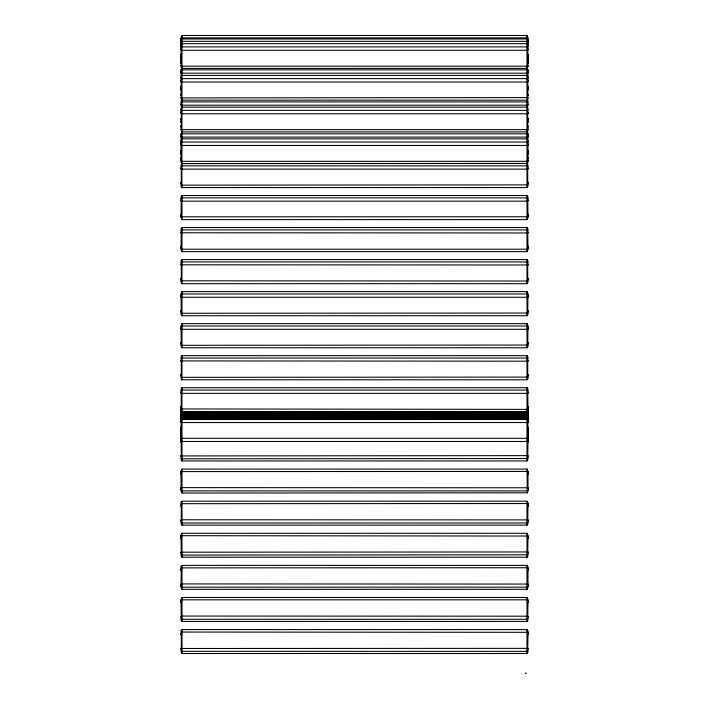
<?xml version="1.0" encoding="UTF-8"?>
<svg xmlns="http://www.w3.org/2000/svg" width="709" height="709" viewBox="0 0 709 709"><rect width="100%" height="100%" fill="white"/><g stroke="black" fill="none" stroke-linecap="round" stroke-linejoin="round"><path stroke-width="1.06" d="M181.07 44.321C182.346 45.447 180.077 43.435 181.3 42.221M181.07 41.716L181.3 39.846M181.185 40.945L181.3 38.729M527.7 67.559L527.966 38.135L527.009 35.485L181.956 35.485L181.034 38.135L181.3 67.559M527.7 70.758L527.966 72.805L527.009 73.169L181.991 73.169L181.034 72.805L181.3 70.758M181.07 70.253L181.858 67.541L181.025 70.271L181.3 99.304M527.7 102.787L527.966 104.835L527.009 105.198L181.991 105.198L181.034 104.835L181.3 102.787M181.327 99.375L181.3 131.041M527.7 134.692L527.966 136.74L527.009 137.103L181.991 137.103L181.034 136.74L181.3 134.692M181.185 134.081L181.858 131.475L181.034 134.098L181.025 160.757L181.991 161.333L527.15 161.324L527.975 160.757L527.966 134.098L527.416 131.723L527.93 134.187M527.7 166.73L527.966 168.769L527.009 169.132L181.991 169.132L181.034 168.769L181.3 166.73M527.7 198.759L527.966 200.807L527.009 201.17L181.991 201.17L181.034 200.807L181.3 198.759M181.3 196.384L181.034 216.972L181.956 219.622L527.009 219.622L527.966 216.972L527.7 196.384M181.3 228.422L181.034 249.001L181.956 251.651L527.009 251.651L527.966 249.001L527.7 228.422M527.009 233.199L527.868 232.969L181.025 232.774L181.991 229.92L527.009 229.92L527.966 232.836M527.009 265.228L527.877 264.989L181.025 264.812L181.991 261.949L527.009 261.949L527.966 264.874M181.3 260.451L181.3 282.811M527.7 294.855L527.966 296.903L527.009 297.266L181.991 297.266L181.034 296.903L181.3 294.855M527.7 314.84L527.966 294.262L527.009 291.612L181.956 291.612L181.034 294.262L181.3 314.84M527.7 326.884L527.966 328.932L527.009 329.295L181.991 329.295L181.034 328.932L181.3 326.884M527.7 346.878L527.966 326.291L527.009 323.641L181.956 323.641L181.034 326.291L181.3 346.878M527.7 361.2L181.025 360.908L181.991 358.045L527.009 358.045L527.93 361.023M181.3 356.547L181.3 378.907M527.7 390.951L527.966 392.999L527.009 393.362L181.991 393.362L181.034 392.999L181.3 390.951M527.044 422.458L527.638 422.529L181.991 422.555C180.042 422.52 180.884 417.893 181.991 416.812L527.009 416.812L527.895 418.567L527.833 422.493M181.3 418.381L181.07 418.984L181.991 416.13L527.009 416.13L527.975 419.01L527.7 418.381M181.185 418.399L181.3 416.325M181.185 417.583L181.3 415.642M181.185 417.025L181.3 414.96M181.185 416.21L181.3 414.278M181.185 415.66L181.991 412.709L527.009 412.709C528.746 413.639 527.824 420.907 527.7 416.325M181.185 414.845L181.991 412.026L527.009 412.026L527.975 414.916L527.7 414.278M181.025 414.224L181.85 411.371L181.185 414.295M181.185 413.48L181.3 411.539M181.185 412.93L181.3 388.585M181.185 412.115L181.3 410.174M181.185 411.557L181.025 408.951L527.15 409.377L527.975 408.951L527.7 388.585M181.105 442.186L181.149 440.626M181.096 474.259L181.149 472.726M181.105 506.368L181.149 504.817M181.096 538.45L181.149 536.908M181.096 570.541L181.149 569.008M181.185 602.712L181.149 601.099M181.079 634.715L181.149 633.19M527.975 60.327L527.851 61.621M527.93 57.73L527.851 59.246M527.966 56.791L527.851 58.129M527.966 54.301L527.851 55.754M527.966 88.82L527.851 90.158M527.966 86.33L527.868 87.694M527.93 70.253L527.141 67.541L527.975 70.271L527.7 99.304M527.673 99.375L527.7 131.041M527.966 120.849L527.851 122.196M527.966 118.359L527.851 119.821M527.009 161.333L527.975 160.757L527.7 162.724M527.966 152.754L527.851 154.092M527.966 150.264L527.851 151.726M527.93 182.24L527.851 183.755M527.93 214.269L527.851 215.793M527.93 246.307L527.851 247.822M527.7 282.811L527.7 260.451M527.851 279.851L527.93 278.336M527.966 310.427L527.868 311.792M527.966 342.456L527.868 343.83M527.7 378.907L527.7 356.547M527.966 374.494L527.851 375.947M527.93 406.461L527.851 407.985M527.851 428.396L527.93 426.951L527.851 439.341M527.975 455.922L527.381 458.563L527.868 455.754M527.868 487.845L527.7 490.008M527.921 519.989L527.7 522.099M527.975 552.205L527.416 554.801L527.921 552.081M527.851 584.11L527.7 586.29M527.921 616.272L527.7 618.381M527.017 648.239L527.975 648.487L527.009 651.349L181.991 651.349L181.025 648.487L527.921 648.363M181.947 519.777L527.815 519.901M181.947 616.059L527.815 616.183M181.947 648.115L181.096 648.354M181.3 164.355L181.3 186.715M527.7 186.715L527.7 164.355M527.673 411.016L527.381 411.583L527.975 408.951L527.966 414.242L527.15 411.371L527.815 413.48M181.025 44.206L181.991 41.344L527.009 41.344L527.966 44.268M181.025 41.831L181.991 38.977L527.009 38.977L527.673 39.775M181.025 40.714L181.991 37.852L527.009 37.852L527.93 40.83M181.025 72.743L181.991 69.881L527.009 69.881L527.673 70.687M181.025 104.772L181.991 101.919L527.009 101.919L527.673 102.716M181.025 136.677L181.991 133.824L527.009 133.824L527.673 134.621M181.025 168.715L181.991 165.853L527.009 165.853L527.673 166.65M181.025 200.744L181.991 197.882L527.009 197.882L527.975 200.744M181.025 232.774L181.956 229.938M181.025 264.812L181.858 261.976M181.025 296.841L181.991 293.978L527.009 293.978L527.673 294.784M181.025 328.87L181.991 326.016L527.009 326.016L527.673 326.814M181.025 360.908L181.858 358.072M181.025 392.937L181.991 390.074L527.009 390.074L527.673 390.881M181.025 412.86L181.646 410.165L181.327 410.786M181.025 412.177L181.265 410.289M181.025 411.495L181.149 409.394M181.034 419.001L181.991 416.13M181.025 418.328L181.991 415.439L527.009 415.439L527.673 416.254M181.034 417.628L181.991 414.756L527.009 414.756L527.673 415.571M181.025 416.963L181.991 414.074L527.009 414.074L527.673 414.88M181.034 416.263L181.991 413.391L527.009 413.391L527.673 414.198M181.025 415.598L181.991 412.709M181.034 414.898L181.991 412.026L181.991 460.956L527.009 460.947L527.673 460.141M181.034 413.524L181.85 410.688L181.353 411.397M181.025 422.431L181.3 420.428M181.185 421.687L181.3 419.746M181.185 421.128L181.3 419.063M181.185 420.313L181.149 418.966M181.185 419.763L181.991 416.812M181.025 442.035L181.185 440.484M181.025 474.126L181.185 472.575M181.025 506.217L181.185 504.666M181.025 538.317L181.185 536.766M181.025 570.408L181.185 568.857M181.025 602.499L181.185 600.948M181.025 634.59L181.185 633.048M527.975 54.354L527.815 55.905M527.975 60.221L527.815 61.772M527.975 57.854L527.815 59.396M527.975 56.729L527.815 58.271M527.975 65.618L527.15 68.401L527.673 67.63M527.975 86.392L527.815 87.934M527.975 88.758L527.815 90.309M527.975 97.355C527.505 98.932 527.115 100.492 527.975 102.3M527.975 120.796L527.815 122.338M527.975 118.421L527.815 119.972M527.975 129.073L527.009 131.909L181.991 131.909L181.025 129.073L181.991 129.65L527.009 129.65L527.975 129.073L527.009 129.65M527.975 152.692L527.815 154.243M527.975 150.326L527.815 151.868M527.975 160.757L527.221 163.531L527.673 164.284M527.975 182.355L527.815 183.906M527.975 214.393L527.815 215.935M527.975 246.422L527.815 247.964M527.975 278.451L527.815 280.002M527.975 310.489L527.815 312.031M527.975 342.518L527.815 344.069M527.975 374.547L527.815 376.098M527.975 406.585L527.815 408.127M527.886 428.307L527.7 440.617M527.975 429.725L527.851 431.134M527.966 429.051L527.815 430.602M527.975 428.351L527.815 429.911M527.815 428.546L527.948 427.616L527.815 429.229M527.939 435.92L527.815 439.483M527.815 436.07L527.948 435.131L527.815 436.753M527.939 433.19L527.851 435.237M527.939 431.816L527.868 433.775M527.815 431.967L527.948 431.037L527.815 432.65M527.975 488.022L527.115 490.867L527.673 490.079M527.975 520.114L527.673 522.178M527.975 584.305L527.319 587.017L527.673 586.361M527.975 616.396L527.115 619.241L527.673 618.461M527.975 648.487L527.009 651.349M525.981 673.435L525.972 673.098M527.815 490.38L527.381 492.808L527.966 490.38L527.975 471.972L527.009 471.45L181.991 471.591M527.7 524.252L527.975 504.064L527.009 503.541L181.885 503.682M527.921 536.039L181.956 535.685M181.3 566.269L181.034 586.662L181.991 589.321L527.009 589.321L527.957 586.972L527.975 568.255L527.009 567.732L181.991 567.874M527.7 620.535L527.975 600.346L527.009 599.823L181.991 599.823M527.921 632.313L181.991 632.056M527.053 471.565L527.833 471.769M527.053 503.62L527.886 503.904M527.044 535.685L527.638 535.871M527.053 567.838L527.638 567.962M527.053 599.894L527.638 600.053M527.053 632.003L527.975 632.446L527.7 652.635M181.052 419.755L181.991 417.495L527.009 417.495L527.673 418.301M181.052 421.119L181.991 418.859L527.009 418.859L527.673 419.666M181.034 420.366L181.991 418.177L527.009 418.177L527.673 418.984M527.966 430.425L527.815 431.285M527.948 434.449L527.815 435.388M527.939 437.976L527.851 438.667L527.868 409.492M527.053 100.173L181.991 100.164L181.85 99.579L181.185 102.176M527.93 166.225L527.079 163.487L181.779 163.531L527.053 163.478L527.673 162.804M181.07 421.713L181.991 419.542L527.009 419.542L527.815 421.687M527.975 432.455L527.815 433.332M527.975 433.819L527.815 434.697M527.975 436.558L527.815 437.435M527.939 437.285L527.815 438.118M181.079 409.873L181.3 460.07M181.149 432.499L181.025 431.772L181.3 440.617M527.673 440.688C526.929 443.169 528.497 436.257 527.975 439.881L527.7 460.07M181.3 113.6L181.185 111.641L181.991 110.374L527.009 110.374L527.975 113.227L527.7 111.233M181.3 145.292L181.185 143.324L181.991 142.057L527.009 142.057L527.975 144.911L527.7 142.926M181.149 55.754L181.07 54.239M181.149 59.246L181.07 56.844M181.149 87.792L181.07 86.268M181.149 119.821L181.07 118.306M181.149 151.726L181.07 150.202M181.149 183.755L181.07 182.24M181.07 198.254L181.991 195.516L527.009 195.516L527.673 196.313M181.149 215.793L181.07 214.269M181.07 230.283L181.991 227.545L527.009 227.545L527.673 228.351M181.149 247.822L181.185 246.191M181.07 262.321L181.991 259.574L527.009 259.574L527.673 260.38M181.149 279.851L181.185 278.229M181.149 311.889L181.07 310.365M181.149 343.918L181.07 342.403M181.149 375.947L181.07 374.432M181.149 407.985L181.07 406.461M527.966 312.917L527.115 315.7L527.673 314.92M527.966 344.946L527.115 347.729L527.673 346.949M527.966 360.97L527.009 358.045M527.966 376.984L527.319 379.625L527.673 378.978M527.009 458.794L527.407 458.537L181.991 458.794L181.025 455.922L527.647 455.639L527.053 455.586M181.3 490.008L181.034 487.969L181.991 487.632L527.771 487.783L527.044 487.712M181.3 522.099L181.3 519.848M527.009 555.076L527.407 554.81L181.991 555.076L181.025 552.205L527.735 551.957M181.3 586.29L181.034 584.243L181.991 583.915L527.771 584.065M181.3 618.381L181.362 616.103M527.851 440.626L527.921 442.159M527.868 474.303L527.851 472.726M527.868 506.394L527.851 504.817M527.868 537.005L527.921 538.441M527.921 570.532L527.851 569.008M527.815 602.712L527.851 601.099M527.851 633.19L527.921 634.715M181.149 439.341C181.407 431.338 180.166 440.342 181.991 441.494L527.009 441.494M181.07 409.075L181.185 410.741M527.851 63.775L527.975 62.365L527.815 63.916M527.851 95.511L527.966 94.084L527.815 95.662M527.851 127.257L527.975 125.847L527.815 127.398M527.851 158.94L527.975 157.531L527.815 159.091M181.185 438.33L527.815 438.33M181.991 100.164L181.025 97.337L181.991 97.904L527.877 97.576L527.009 97.904M181.991 131.909L181.353 131.183M181.991 163.593L181.025 160.757L181.991 161.333M527.966 198.316L527.009 195.516L527.044 219.63L527.975 216.759L181.034 216.821L181.983 219.639L181.991 195.516L181.327 196.313M527.673 186.786L527.009 187.593L527.009 35.468L527.93 38.224M527.93 248.912L527.009 251.651L527.009 227.527L527.966 230.345M527.93 280.941L527.009 283.689L527.009 259.565L527.966 262.374M181.07 294.35L181.991 291.594L181.956 315.727L527.044 315.718L527.009 291.594L527.93 294.35M181.07 326.379L181.991 323.623L181.956 347.756L527.044 347.747L527.009 323.623L527.93 326.379M527.975 358.426L527.009 355.661L527.017 379.802L181.885 379.767L181.991 355.661L527.009 355.679L527.673 356.476M527.93 390.446L527.009 387.708L181.991 387.708L181.85 411.787L527.026 411.832L527.009 387.69L527.673 388.505M181.3 502.078L181.3 524.252M181.3 630.452L181.3 652.635M527.7 556.352L527.966 535.951L527.115 533.31L527.815 535.951M181.3 44.552L181.025 46.519L181.991 43.683L527.009 43.683L527.975 46.519L527.053 43.674M181.3 47.76L181.3 50.117M181.3 76.288L181.025 78.256L181.991 75.42L527.009 75.42L527.673 76.218M181.3 79.497L181.043 81.544L181.991 82.031L527.009 82.031L527.957 81.544L527.7 79.497M181.3 111.233L181.043 113.289L181.991 113.777L527.009 113.777L527.966 113.245L527.009 113.777M181.3 142.926L181.043 144.973L181.991 145.46L527.009 145.46L527.966 144.937L527.009 145.46M527.735 439.819L527.15 440.785L527.673 440.005M527.7 502.078L527.975 504.064L527.009 501.201L181.991 501.201C180.263 502.158 181.894 504.259 181.096 503.931M181.362 47.583L181.043 49.807L181.991 50.295L527.009 50.295L527.975 49.719L527.009 46.891L181.991 46.891L181.353 47.609L181.947 46.9M181.327 414.198L181.991 413.391M181.327 414.88L181.991 414.074M181.327 415.571L181.991 414.756M181.327 416.254L181.991 415.439M181.327 418.301L181.991 417.495M181.327 418.984L181.991 418.177M181.327 419.666L181.991 418.859M181.327 420.357L181.991 419.542M181.327 38.649L181.858 37.878M181.327 39.775L181.991 38.977M181.327 42.15L181.858 41.37M181.327 70.687L181.858 69.916M181.327 102.716L181.858 101.945M181.327 134.621L181.858 133.85M181.327 164.284L181.814 163.531L181.353 162.875M181.327 166.65L181.858 165.879M181.327 198.688L181.947 197.891M181.327 228.351L181.991 227.545L181.956 251.66L181.3 249.089M181.327 260.38L181.991 259.574L181.956 283.697L181.025 280.826L527.851 281.03L527.009 281.251M181.327 294.784L181.858 294.013M181.327 326.814L181.858 326.043M181.327 356.476L181.983 355.661L181.185 358.302M181.327 388.505L181.991 387.708L181.07 390.446M181.327 390.881L181.858 390.11M181.327 502.007L181.991 501.201L181.991 525.139L527.009 525.13L527.673 524.332M181.327 566.19L181.991 565.392L527.009 565.392L527.673 566.19M181.327 630.381L181.991 629.574L527.009 629.574L527.673 630.381M527.647 556.494L527.115 557.212L527.921 554.482M527.673 620.614L527.416 621.146L527.868 618.727M527.647 652.776L527.115 653.485L527.921 650.765M181.327 44.481L181.991 43.683M181.327 76.218L181.991 75.42M181.327 79.426L181.991 78.628L527.009 78.628L527.673 79.426M181.327 111.162L181.965 110.391M181.327 142.855L181.956 142.084M527.647 131.183L527.053 131.918M181.947 438.782L181.034 438.623L181.114 439.81M181.947 455.612L181.096 455.79M181.956 487.721L181.096 487.881M181.947 551.886L181.079 552.081M181.956 583.994L181.096 584.163M527.638 282.988L527.009 283.689L181.991 283.689L181.353 282.953M527.93 184.845L527.009 187.593L181.885 187.575L181.991 35.485L181.07 38.224M181.185 166.11L181.991 163.478M181.149 428.396L181.185 426.924M181.185 428.289L181.025 429.725L181.185 427.74M181.149 435.237L181.07 429.689L181.149 431.134M181.185 434.014L181.185 432.393M181.185 436.753L181.185 435.122M181.025 436.558L181.079 437.488M527.851 410.077L527.975 412.177L527.7 411.539M527.886 412.913L527.354 410.165L527.7 410.857M527.009 412.709C528.48 413.276 527.78 418.239 527.886 414.862M527.886 417.016L527.7 414.96M527.886 418.966C527.771 422.245 528.48 417.424 527.009 416.812M527.886 421.119L527.7 419.063M527.966 422.449L527.7 420.428M181.07 57.73L181.149 58.129M527.93 72.867L527.009 73.169M527.93 168.831L527.009 169.132M527.93 200.86L527.009 201.17M527.93 216.883L527.009 217.184M527.93 296.965L527.009 297.266M527.93 328.994L527.009 329.295M527.93 393.061L527.009 393.362M527.93 409.075L527.009 409.377M527.877 458.244L527.009 460.947L527.009 412.026L527.966 414.898M527.886 522.427L527.009 525.13L527.009 501.201L527.638 501.901M181.079 471.848L181.681 471.609L181.034 471.919L181.034 490.486L181.956 493.039L527.381 492.808L527.009 469.11L181.956 469.11L181.991 493.047L181.185 490.38M181.079 519.989L181.353 519.83M181.079 536.039L181.548 535.818L181.025 536.164L181.3 556.352M181.079 568.131C182.266 568.095 179.926 566.757 181.991 565.392L181.991 589.33L181.185 586.662M181.079 600.222L181.681 599.982L181.034 600.293L181.3 620.535M527.966 41.778L527.7 39.846M527.815 586.662L527.009 589.321L527.009 565.392L527.975 568.255L527.7 566.269M181.947 78.637L181.025 81.464L181.991 82.031M181.185 432.65L181.185 431.019M527.93 412.895L527.886 412.124M527.93 416.998L527.7 415.642M527.93 419.728L527.009 417.495M527.93 421.102L527.7 419.746M527.7 249.089L527.593 249.125M181.947 68.436L527.009 68.427M527.053 75.42L527.975 78.256L527.7 76.288M527.053 107.156L527.975 110.001L527.009 107.165L181.991 107.165L181.025 110.001L181.991 107.165M527.053 138.849L527.975 141.685L527.009 138.849L181.991 138.849L181.025 141.685L181.991 138.849M181.353 632.153L181.185 630.895L181.991 629.574L181.991 653.512L527.009 653.503L527.009 629.574L527.975 632.446L527.7 630.452M527.886 411.548L527.7 410.174M527.638 105.1L527.009 105.198M527.638 136.997L527.009 137.103M527.638 361.227L527.009 361.333M527.053 38.968L527.975 41.831M181.114 437.878L181.07 437.276M527.815 415.66L527.009 414.074M527.815 419.763L527.009 418.177M527.009 490.885L181.991 490.885M527.009 522.976L527.593 522.382L527.009 522.976L181.991 522.976M527.009 587.167L181.991 587.167M527.009 619.258L181.991 619.258M527.009 50.295L527.975 49.719L527.017 46.918M527.009 66.167L527.957 65.698L527.009 66.167L181.991 66.167M527.009 82.031L527.975 81.464L527.009 78.628M527.009 185.155L527.895 184.889L181.991 185.155M527.009 249.213L181.991 249.213M527.009 313.281L527.877 313.041L181.991 313.281M527.009 345.31L527.886 345.061L181.991 345.31M527.009 377.348L527.895 377.091L181.991 377.348M527.053 438.747L527.833 438.676L527.921 439.757M525.741 673.55L525.759 673.098M181.956 422.467L181.185 422.502M527.026 519.865L527.638 519.821M527.053 551.85L527.638 551.912M527.053 583.986L527.638 584.012M181.991 73.169L181.07 72.867M181.991 105.198L181.07 104.897M181.991 137.103L181.07 136.802M181.991 169.132L181.07 168.831M181.991 201.17L181.07 200.86M181.991 217.184L181.07 216.883M181.991 233.199L181.07 232.898M181.991 265.228L181.07 264.927M181.991 281.251L181.07 280.941M181.991 297.266L181.07 296.965M181.991 329.295L181.07 328.994M181.991 361.333L181.07 361.023M181.991 393.362L181.07 393.061M181.991 409.377L181.362 409.27M181.991 50.295L181.353 50.153M181.991 97.904L181.034 97.399M181.991 113.777L181.353 113.626M181.991 129.65L181.034 129.118M181.991 145.46L181.353 145.318M527.009 37.852L527.975 40.714M527.009 41.344L527.638 42.044M527.009 69.881L527.975 72.743M527.009 101.919L527.975 104.772M527.009 133.824L527.975 136.677M527.009 165.853L527.975 168.715M527.975 232.774L527.053 229.929M527.009 261.949L527.975 264.812M527.009 293.978L527.975 296.841M527.009 326.016L527.975 328.87M527.009 390.074L527.975 392.937M527.009 110.374L527.638 111.065M527.044 142.075L527.638 142.748M527.009 197.882L527.638 198.582M181.991 458.794L181.025 455.922M181.991 555.076L181.025 552.205M181.991 651.349L181.025 648.487M527.009 413.391L527.939 415.545M527.009 414.756L527.815 417.583M527.009 415.439L527.966 417.628M527.009 416.13L527.966 419.001M527.009 418.859L527.966 421.731M527.009 419.542L527.638 420.251M181.991 441.494L181.327 440.688M527.815 410.741L527.815 409.253M181.407 249.125L181.885 249.213L181.07 248.912M181.407 313.192L181.885 313.281L181.274 313.139M181.407 345.221L181.885 345.31L181.229 345.15M181.07 431.808L181.052 431.037M181.07 435.911L181.052 435.131M527.7 616.13L527.026 616.139M527.93 413.507L527.15 410.688L527.673 411.468M181.034 429.051L181.185 430.602M181.034 430.425L181.185 431.967M181.034 433.155L181.185 434.697M181.096 458.218L181.991 460.947L181.353 460.212M181.096 522.4L181.991 525.13L181.327 524.332M181.096 618.682L181.991 621.412L527.044 621.412L527.009 597.483L181.956 597.483L181.025 600.346L181.991 597.483L181.991 621.421L181.327 620.614M181.149 61.621L181.185 60.451M181.105 554.509L181.991 557.23L527.044 557.221L527.009 533.292L181.956 533.301L181.991 557.23L181.353 556.494M181.096 650.782L181.991 653.503L181.353 652.776M181.025 88.864L181.149 90.158M181.025 120.893L181.149 122.196M181.025 152.798L181.149 154.092M181.07 184.845C181.451 183.64 182.39 190.287 181.327 186.786M181.07 312.979L181.991 315.718L181.353 314.991M181.07 345.008L181.991 347.747L181.353 347.02M181.07 377.037C181.477 375.903 182.39 382.506 181.327 378.978M181.07 160.925L181.3 162.724M181.353 67.701L181.85 68.401L181.025 65.591L181.885 66.159L181.034 65.636M181.353 522.249L181.885 522.958L181.025 520.114M181.353 618.532L181.885 619.241L181.025 616.396M181.353 440.076L181.85 440.785L181.265 439.819M181.327 411.016L181.991 411.832L181.114 410.139M181.327 490.079L181.885 490.867L181.025 488.022M181.327 586.361L181.885 587.149L181.025 584.305M527.7 42.221L527.975 44.206M527.735 410.289L527.975 412.177M181.185 63.916L181.061 62.241L181.149 63.775M181.185 95.662L181.149 93.845L181.149 95.511M181.185 127.398L181.061 125.723L181.149 127.257M181.185 159.091L181.061 157.407L181.149 158.94M181.185 55.905L181.025 54.354M181.185 58.271L181.025 56.729M181.185 59.396L181.025 57.854M181.185 61.772L181.034 60.433M181.185 87.934L181.025 86.392M181.185 90.309L181.025 88.758M181.185 119.972L181.025 118.421M181.185 122.338L181.025 120.796M181.185 151.868L181.025 150.326M181.185 154.243L181.025 152.692M181.185 183.906L181.025 182.355M181.185 215.935L181.025 214.393M181.185 247.964L181.025 246.422M181.185 280.002L181.025 278.451M181.185 312.031L181.025 310.489M181.185 344.069L181.025 342.518M181.185 376.098L181.025 374.547M181.185 408.127L181.025 406.585M527.815 409.935L527.975 411.495M527.815 440.484L527.975 442.035M527.815 472.575L527.975 474.126M527.815 504.666L527.975 506.217M527.815 536.766L527.975 538.317M527.815 568.857L527.975 570.408M527.815 600.948L527.975 602.499M527.815 633.048L527.975 634.59M181.185 428.546L181.025 426.986M181.185 429.229L181.025 427.669M181.185 429.911L181.025 428.351M181.185 431.285L181.061 429.769M181.185 433.332L181.061 432.499M181.185 435.388L181.061 433.873M181.185 436.07L181.025 434.511M181.185 439.483L181.061 437.976M181.025 471.866L181.885 469.128L181.034 471.76M181.034 535.951L181.885 533.31L181.034 535.951M527.044 469.11L527.975 471.972L527.079 469.119M527.044 597.483L527.975 600.346L527.079 597.492"/></g></svg>
